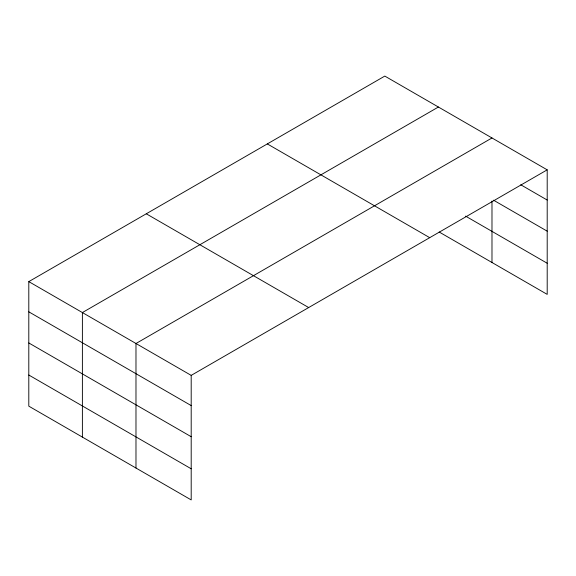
<?xml version="1.0" encoding="UTF-8"?>
<svg xmlns="http://www.w3.org/2000/svg" width="576" height="576" viewBox="0 0 576 576"><rect width="100%" height="100%" fill="white"/><g stroke="black" fill="none" stroke-linecap="round" stroke-linejoin="round"><path stroke-width="0.86" d="M547.2 169.841L384.804 76.082L28.8 281.621L28.8 406.159L191.196 499.918L191.196 375.379L547.2 169.841L547.2 294.379L439.171 232.006M438.394 107.028L82.39 312.559L82.39 437.098M491.983 137.966L135.979 343.505L135.979 468.036M520.762 184.774L547.2 200.045M493.538 200.196L547.2 231.17M465.581 216.122L547.2 263.246M267.322 143.914L429.718 237.672M146.282 213.797L308.678 307.555M28.8 281.621L191.196 375.379M28.8 311.825L191.196 405.583M28.8 342.95L191.196 436.709M28.8 375.026L191.196 468.785M491.983 201.074L491.983 262.498"/></g></svg>
